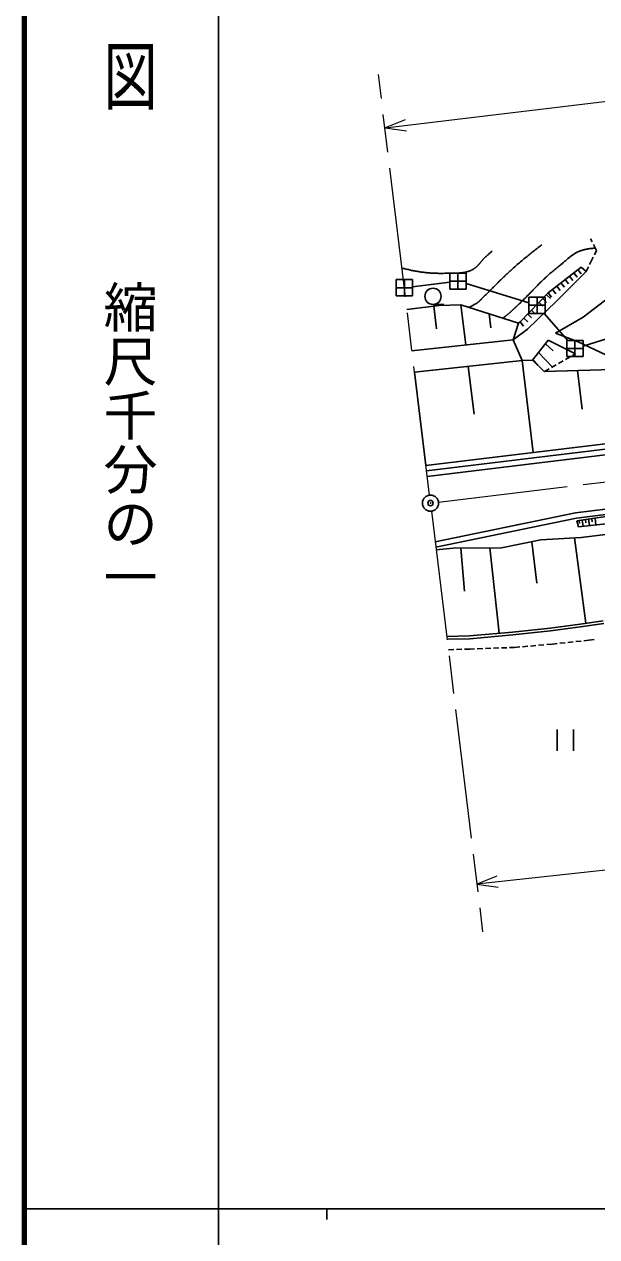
# Model space of a CAD drawing. Units: millimetres, scale not verified. Extents: x 40000 to 680000, y 20000 to 380000.
# Drawn here: x 40000 to 93006, y 202409 to 314698 of the extents above; entities that cross this region are included whole.
import ezdxf
from ezdxf.enums import TextEntityAlignment as Align

# ---------------------------------------------------------------- set-up
doc = ezdxf.new("R2010")
doc.units = ezdxf.units.MM
doc.header["$LTSCALE"] = 1000
doc.header["$PDMODE"] = 32
doc.header["$PDSIZE"] = 500
doc.linetypes.add('CHAIN', pattern=[18.5, 12, -1.5, 3.5, -1.5])
for name, color, linetype, lineweight in [('M-BGD', 7, 'Continuous', 25), ('M-BMK', 2, 'CHAIN', 13), ('M-BMK-ROW', 30, 'Continuous', 25), ('M-BMK-SRVR', 7, 'Continuous', 25), ('M-STR-HTXT', 7, 'Continuous', 13), ('M-TTL', 2, 'Continuous', 140), ('M-TTL-BAND', 7, 'Continuous', 25)]:
    doc.layers.add(name, color=color, linetype=linetype, lineweight=lineweight)
doc.layers.add('M-OTRS', color=6, linetype='Continuous')
doc.styles.add('@ＭＳ ゴシック', font='')
doc.styles.get('@ＭＳ ゴシック').set_extended_font_data('@MS Gothic')

msp = doc.modelspace()

# ---------------------------------------------------------------- linework, layer by layer
at = {"layer": 'M-BGD'}
for p, q in [((92583, 294532), (92434, 294811)), ((92998, 293754), (92701, 294311)), ((92339, 292442), (92676, 293113)), ((92788, 293336), (92998, 293754)), ((88519, 289814), (91554, 292215)), ((91264, 291986), (91574, 291593)), ((92017, 291801), (91554, 292215)), ((92017, 291801), (92227, 292219)), ((89309, 289075), (92017, 291801)), ((90087, 291055), (90398, 290663)), ((90479, 291365), (90790, 290973)), ((90871, 291675), (91182, 291283)), ((91735, 287571), (96049, 290862)), ((85919, 287135), (88519, 289814)), ((88519, 289814), (88829, 289422)), ((88911, 290124), (89221, 289732)), ((89303, 290434), (89613, 290042)), ((89695, 290745), (90005, 290352)), ((75437, 288286), (78414, 288655)), ((77847, 288752), (78847, 288752)), ((77918, 288593), (78172, 286502)), ((78414, 288655), (80421, 288719)), ((80421, 288719), (80873, 284997)), ((80421, 288719), (85774, 287022)), ((86591, 286473), (89309, 289075)), ((87660, 288929), (88019, 288581)), ((88009, 289288), (88367, 288939)), ((88357, 289647), (88716, 289298)), ((75437, 288286), (75437, 288285)), ((83051, 287886), (83210, 286575)), ((86268, 287493), (86626, 287145)), ((86616, 287852), (86975, 287504)), ((86964, 288211), (87323, 287863)), ((89201, 286094), (91735, 287571)), ((85774, 287022), (85261, 285467)), ((85261, 285467), (86591, 286473)), ((85774, 287022), (85919, 287135)), ((85919, 287135), (86239, 286736)), ((75897, 284463), (85261, 285467)), ((85261, 285467), (86086, 283544)), ((87059, 283602), (88519, 285432)), ((91043, 284178), (88519, 285432)), ((89201, 286094), (91286, 285288)), ((91286, 285288), (93848, 284095)), ((77190, 273842), (170427, 285158)), ((77247, 273345), (170488, 284661)), ((77309, 272829), (170550, 284145)), ((87617, 284301), (88898, 282952)), ((88266, 285115), (88962, 284451)), ((90776, 284026), (91043, 284178)), ((76142, 282478), (86086, 283544)), ((81114, 283011), (81651, 278589)), ((86086, 283544), (87059, 283602)), ((86086, 283544), (87117, 275046)), ((87059, 283602), (88152, 282526)), ((87096, 283649), (87597, 283111)), ((88823, 282909), (89257, 283157)), ((89474, 283281), (89908, 283529)), ((90125, 283654), (90559, 283902)), ((76142, 282478), (77190, 273842)), ((88152, 282526), (96252, 282779)), ((88172, 282537), (88606, 282785)), ((91235, 282622), (91666, 279065)), ((91051, 269460), (141183, 275544)), ((91132, 268966), (141243, 275048)), ((78059, 266760), (91051, 269460)), ((78114, 266261), (91132, 268966)), ((85951, 268392), (85599, 268333)), ((94508, 269192), (91163, 268711)), ((91304, 268155), (91163, 268711)), ((95744, 268621), (91304, 268155)), ((91367, 268741), (91409, 268450)), ((91658, 268782), (91741, 268201)), ((91949, 268824), (91991, 268533)), ((92240, 268866), (92326, 268262)), ((92542, 268909), (92585, 268607)), ((92844, 268953), (92934, 268326)), ((91552, 267167), (95983, 267700)), ((78143, 266024), (79708, 266182)), ((79708, 266182), (84197, 266223)), ((80427, 266189), (80753, 262189)), ((83101, 266213), (83967, 258297)), ((84197, 266223), (87839, 266942)), ((87000, 266777), (87453, 262952)), ((87839, 266942), (91552, 267167)), ((90931, 267129), (91992, 259228)), ((91456, 259154), (93613, 259450)), ((81237, 258045), (85203, 258412)), ((85203, 258412), (88693, 258764)), ((85227, 258163), (88723, 258515)), ((88693, 258764), (91456, 259154)), ((88723, 258515), (91491, 258906)), ((91491, 258906), (93647, 259202)), ((79117, 257994), (81237, 258045)), ((79148, 257745), (81252, 257795)), ((81252, 257795), (85227, 258163)), ((86876, 257117), (87374, 257161)), ((87623, 257182), (88121, 257225)), ((88370, 257247), (88904, 257293)), ((89338, 257339), (88904, 257293)), ((90084, 257416), (89586, 257365)), ((90830, 257494), (90332, 257442)), ((91576, 257572), (91078, 257520)), ((92258, 257643), (91824, 257598)), ((92766, 257711), (92258, 257643)), ((79268, 256766), (79767, 256784)), ((80017, 256793), (80517, 256811)), ((80767, 256820), (81292, 256838)), ((81292, 256838), (81695, 256853)), ((81945, 256862), (82444, 256880)), ((82694, 256889), (83194, 256907)), ((83444, 256916), (83943, 256934)), ((84193, 256943), (84693, 256961)), ((84943, 256970), (85346, 256985)), ((85346, 256985), (85880, 257031)), ((86129, 257053), (86627, 257096)), ((89350, 249398), (89350, 247398)), ((90850, 249398), (90850, 247398))]:
    msp.add_line(p, q, dxfattribs=at)
for points in [[(81166, 288483), (81277, 288535), (81406, 288597), (81536, 288663), (81668, 288733), (81800, 288806), (81821, 288818), (81842, 288830), (81862, 288842), (81882, 288854), (81901, 288867), (81920, 288879), (81938, 288892), (81956, 288904), (81973, 288917), (81990, 288930), (82007, 288943), (82023, 288955), (82039, 288968), (82055, 288981), (82070, 288995), (82085, 289008), (82100, 289021), (82114, 289034), (82129, 289048), (82143, 289061), (82157, 289075), (82171, 289089), (82185, 289103), (82198, 289117), (82212, 289131), (82226, 289145), (82239, 289159), (82253, 289173), (82266, 289188), (82280, 289202), (82293, 289217), (82307, 289232), (82321, 289247), (82335, 289262), (82349, 289277), (82363, 289292), (82377, 289308), (82392, 289323), (82407, 289339), (82422, 289355), (82437, 289370), (82453, 289386), (82469, 289403), (82485, 289419), (82502, 289435), (82519, 289452), (82536, 289469), (82554, 289486), (82622, 289549), (82688, 289612), (82753, 289673), (82816, 289734), (82879, 289794), (82940, 289853), (83001, 289912), (83060, 289970), (83118, 290027), (83176, 290083), (83232, 290139), (83288, 290194), (83344, 290249), (83398, 290303), (83452, 290357), (83506, 290410), (83559, 290463), (83611, 290516), (83664, 290569), (83716, 290621), (83768, 290673), (83820, 290725), (83871, 290777), (83923, 290828), (83974, 290880), (84026, 290931), (84078, 290983), (84130, 291035), (84183, 291087), (84235, 291139), (84289, 291191), (84342, 291244), (84396, 291296), (84451, 291349), (84507, 291403), (84563, 291457), (84619, 291511), (84677, 291566), (84736, 291621), (84795, 291677), (84856, 291733), (84917, 291790), (84980, 291848), (85044, 291906), (85109, 291965), (85176, 292025), (85243, 292086), (85313, 292147), (85424, 292245), (85533, 292341), (85641, 292435), (85747, 292526), (85852, 292616), (85956, 292704), (86058, 292790), (86159, 292875), (86259, 292958), (86359, 293039), (86457, 293119), (86554, 293198), (86651, 293276), (86746, 293353), (86842, 293429), (86936, 293504), (87030, 293578), (87124, 293651), (87217, 293724), (87310, 293796), (87402, 293868), (87495, 293940), (87587, 294011), (87679, 294082), (87772, 294153), (87864, 294224), (87914, 294262)], [(74969, 292116), (75066, 292091), (75170, 292065), (75273, 292040), (75374, 292016), (75474, 291992), (75572, 291970), (75669, 291948), (75764, 291927), (75859, 291907), (75952, 291887), (76044, 291869), (76136, 291851), (76226, 291834), (76316, 291818), (76405, 291802), (76493, 291787), (76581, 291773), (76668, 291760), (76755, 291747), (76842, 291736), (76928, 291724), (77014, 291714), (77100, 291704), (77187, 291695), (77273, 291686), (77359, 291678), (77446, 291671), (77533, 291664), (77620, 291658), (77707, 291652), (77796, 291648), (77885, 291643), (77974, 291639), (78064, 291636), (78156, 291634), (78248, 291631), (78341, 291630), (78435, 291629), (78530, 291628), (78627, 291628), (78725, 291628), (78824, 291629), (78925, 291631), (79027, 291632), (79131, 291635), (79237, 291637), (79344, 291640), (79454, 291644), (79499, 291645), (79544, 291647), (79588, 291648), (79632, 291648), (79675, 291649), (79717, 291650), (79759, 291650), (79801, 291651), (79841, 291651), (79882, 291652), (79921, 291652), (79961, 291652), (80000, 291653), (80039, 291653), (80077, 291654), (80115, 291655), (80152, 291656), (80190, 291657), (80227, 291658), (80264, 291660), (80301, 291661), (80337, 291663), (80374, 291666), (80410, 291668), (80446, 291671), (80483, 291675), (80519, 291678), (80555, 291682), (80591, 291687), (80628, 291692), (80664, 291698), (80701, 291704), (80737, 291710), (80774, 291717), (80811, 291725), (80849, 291733), (80886, 291742), (80924, 291752), (80962, 291762), (81001, 291773), (81039, 291785), (81079, 291797), (81118, 291810), (81158, 291824), (81199, 291839), (81240, 291855), (81282, 291871), (81324, 291889), (81365, 291907), (81406, 291925), (81445, 291944), (81483, 291964), (81519, 291983), (81555, 292004), (81590, 292025), (81624, 292046), (81657, 292068), (81689, 292090), (81720, 292112), (81750, 292135), (81780, 292158), (81809, 292182), (81837, 292206), (81865, 292231), (81892, 292255), (81918, 292280), (81945, 292306), (81970, 292332), (81996, 292358), (82021, 292384), (82046, 292411), (82070, 292438), (82095, 292465), (82119, 292492), (82143, 292520), (82168, 292548), (82192, 292576), (82216, 292605), (82240, 292633), (82265, 292662), (82290, 292691), (82315, 292721), (82340, 292750), (82366, 292780), (82392, 292809), (82418, 292839), (82445, 292869), (82472, 292899), (82500, 292930), (82529, 292960), (82558, 292991), (82588, 293021), (82619, 293052), (82651, 293083), (82683, 293113), (82716, 293144), (82762, 293186), (82807, 293227), (82851, 293267), (82894, 293307), (82936, 293346), (82978, 293385), (83019, 293423), (83060, 293460), (83100, 293497), (83139, 293534), (83178, 293570), (83216, 293605), (83254, 293640), (83292, 293675), (83324, 293705)], [(84325, 287482), (84364, 287512), (84438, 287568), (84513, 287626), (84541, 287648), (84569, 287669), (84596, 287691), (84623, 287712), (84650, 287733), (84675, 287754), (84701, 287775), (84726, 287795), (84750, 287815), (84774, 287835), (84798, 287855), (84821, 287875), (84844, 287894), (84867, 287914), (84889, 287933), (84912, 287953), (84934, 287972), (84955, 287991), (84977, 288010), (84998, 288030), (85019, 288049), (85040, 288068), (85061, 288087), (85082, 288106), (85103, 288126), (85124, 288145), (85145, 288165), (85166, 288184), (85187, 288204), (85208, 288224), (85229, 288243), (85250, 288264), (85272, 288284), (85293, 288304), (85315, 288325), (85337, 288346), (85359, 288367), (85382, 288388), (85404, 288410), (85427, 288432), (85451, 288454), (85475, 288476), (85499, 288499), (85523, 288522), (85548, 288546), (85574, 288569), (85600, 288594), (85626, 288618), (85721, 288706), (85813, 288794), (85904, 288880), (85992, 288965), (86079, 289049), (86164, 289132), (86248, 289214), (86330, 289295), (86411, 289375), (86490, 289455), (86569, 289534), (86646, 289612), (86722, 289689), (86797, 289766), (86872, 289842), (86946, 289918), (87019, 289993), (87091, 290068), (87164, 290142), (87236, 290216), (87307, 290289), (87379, 290363), (87450, 290436), (87522, 290508), (87594, 290581), (87666, 290653), (87738, 290726), (87811, 290798), (87884, 290870), (87958, 290942), (88032, 291015), (88108, 291087), (88184, 291160), (88262, 291232), (88340, 291305), (88420, 291379), (88501, 291452), (88583, 291526), (88667, 291601), (88753, 291675), (88840, 291751), (88929, 291827), (89020, 291903), (89113, 291980), (89208, 292058), (89305, 292136), (89404, 292215), (89506, 292295), (89561, 292338), (89616, 292382), (89669, 292425), (89722, 292468), (89773, 292511), (89824, 292553), (89873, 292596), (89922, 292638), (89971, 292679), (90019, 292721), (90066, 292762), (90112, 292802), (90159, 292843), (90205, 292882), (90250, 292922), (90295, 292961), (90340, 292999), (90385, 293037), (90430, 293074), (90475, 293111), (90520, 293148), (90565, 293183), (90610, 293219), (90656, 293253), (90701, 293287), (90747, 293320), (90794, 293353), (90841, 293385), (90888, 293416), (90936, 293447), (90985, 293477), (91034, 293506), (91084, 293534), (91135, 293561), (91187, 293588), (91240, 293613), (91294, 293638), (91349, 293662), (91405, 293685), (91462, 293708), (91520, 293729), (91580, 293749), (91641, 293768), (91704, 293787), (91768, 293804), (91834, 293820), (91901, 293835), (91970, 293849), (91992, 293854), (92014, 293858), (92035, 293862), (92056, 293866), (92076, 293870), (92096, 293874), (92116, 293878), (92135, 293881), (92154, 293885), (92173, 293889), (92191, 293892), (92209, 293896), (92227, 293899), (92245, 293902), (92263, 293905), (92280, 293908), (92298, 293911), (92315, 293914), (92332, 293917), (92350, 293919), (92367, 293922), (92384, 293924), (92401, 293927), (92418, 293929), (92435, 293931), (92452, 293933), (92470, 293935), (92487, 293936), (92505, 293938), (92523, 293940), (92541, 293941), (92559, 293942), (92577, 293943), (92596, 293944), (92615, 293945), (92634, 293946), (92654, 293947), (92674, 293947), (92694, 293947), (92715, 293948), (92736, 293948), (92757, 293948), (92779, 293947), (92802, 293947), (92824, 293947), (92848, 293946), (92872, 293945), (92896, 293944)]]:
    msp.add_lwpolyline(points, dxfattribs=at)
msp.add_circle((77847, 289502), 750, dxfattribs=at)
at = {"layer": 'M-BMK'}
for p, q in [((77520, 271091), (72791, 310055)), ((78359, 270438), (169629, 281515)), ((77708, 269603), (82438, 230639))]:
    msp.add_line(p, q, dxfattribs=at)
at = {"layer": 'M-BMK-ROW'}
for p, q in [((74443, 289551), (74443, 291051)), ((74443, 291051), (75943, 291051)), ((75193, 289551), (75193, 291051)), ((75943, 291051), (75943, 289551)), ((79406, 290153), (79406, 291653)), ((79406, 291653), (80906, 291653)), ((80906, 290903), (79406, 290903)), ((80156, 290153), (80156, 291653)), ((80906, 291653), (80906, 290153)), ((75943, 290301), (74443, 290301)), ((75943, 290392), (79406, 290812)), ((80906, 290153), (79406, 290153)), ((80906, 290674), (86729, 288898)), ((75943, 289551), (74443, 289551)), ((86729, 287919), (86729, 289419)), ((86729, 289419), (88229, 289419)), ((88229, 288669), (86729, 288669)), ((87479, 287919), (87479, 289419)), ((88229, 289419), (88229, 287919)), ((88229, 287919), (86729, 287919)), ((88136, 287919), (90330, 285413)), ((90237, 283913), (90237, 285413)), ((90237, 285413), (91737, 285413)), ((90987, 283913), (90987, 285413)), ((91737, 284894), (95092, 285928)), ((91737, 285413), (91737, 283913)), ((91737, 284663), (90237, 284663)), ((91737, 283913), (90237, 283913))]:
    msp.add_line(p, q, dxfattribs=at)
at = {"layer": 'M-BMK-SRVR'}
msp.add_circle((77614, 270347), 750, dxfattribs=at)
msp.add_point((77614, 270347), dxfattribs=at)
msp.add_point((77614, 270347), dxfattribs=at)
at = {"layer": 'M-OTRS'}
msp.add_point((77614, 270347), dxfattribs=at)
at = {"layer": 'M-STR-HTXT'}
for p, q in [((73401, 305093), (145276, 313816)), ((75256, 305839), (73401, 305093)), ((73401, 305093), (75381, 304812)), ((189780, 246843), (81899, 235075)), ((83764, 235799), (81899, 235075)), ((81899, 235075), (83876, 234769))]:
    msp.add_line(p, q, dxfattribs=at)
at = {"layer": 'M-TTL'}
msp.add_line((40000, 380000), (40000, 20000), dxfattribs=at)
at = {"layer": 'M-TTL-BAND'}
for p, q in [((58000, 370000), (58000, 20000)), ((40000, 205000), (579000, 205000)), ((68000, 205000), (68000, 204000))]:
    msp.add_line(p, q, dxfattribs=at)

# ---------------------------------------------------------------- texts
at = {"layer": 'M-TTL-BAND', "style": '@ＭＳ ゴシック', "width": 1.4}
msp.add_text('平  面  図', height=3666, rotation=270, dxfattribs=at).set_placement((49777, 306475), align=Align.MIDDLE_RIGHT)
at = {"layer": 'M-TTL-BAND', "style": '@ＭＳ ゴシック'}
msp.add_text('縮尺千分の一', height=3666, rotation=270, dxfattribs=at).set_placement((49777, 261030), align=Align.MIDDLE_RIGHT)

doc.saveas('drawing.dxf')
